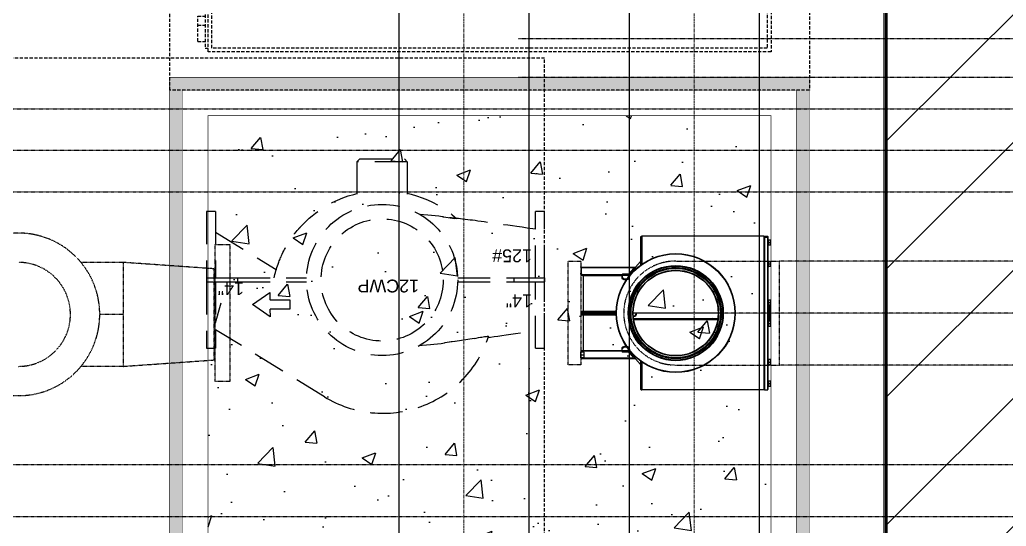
# Model space of a CAD drawing. Header units: millimetres. Extents: x -18489 to 17339, y -1599 to 10961.
# Drawn here: x -16191.7 to -15806.2, y 3482.1 to 3680 of the extents above; entities that cross this region are included whole.
import ezdxf
from ezdxf.enums import TextEntityAlignment as Align

# ---------------------------------------------------------------- set-up
doc = ezdxf.new("R2010")
doc.units = ezdxf.units.MM
for name, pattern in [('188K-SM-03-F10-MECH-EQ-Y2257103$0$Micron CUP L10 HVAC EQU$0$DASHED', [19.05, 12.7, -6.35]), ('188K-SM-07-F10-MECH-CHW PIPE-Y2257103$0$Micron CUP L10 HVAC 2nd PIPE$0$JIS_02_1.0', [2, 1, -1]), ('188K-SM-07-F10-MECH-CHW PIPE-Y2257103$0$XKA01LR1-HVAC-PIPE-冷卻水-Y2225103 Shawn$0$CENTER', [2, 1.25, -0.25, 0.25, -0.25])]:
    doc.linetypes.add(name, pattern=pattern)
for name, color, linetype in [('188K-SM-03-F10-MECH-EQ-Y2257103$0$0 Xref', 8, 'Continuous'), ('188K-SM-03-F10-MECH-EQ-Y2257103$0$M-EQU-FOUNDATION', 8, 'Continuous'), ('188K-SM-03-F10-MECH-EQ-Y2257103$0$Micron CUP L10 CDA EQU$0$M MOVE-IN AREA', 8, 'Continuous'), ('188K-SM-03-F10-MECH-EQ-Y2257103$0$Micron CUP L10 HVAC EQU$0$M-FUTURE-EQU', 253, '188K-SM-03-F10-MECH-EQ-Y2257103$0$Micron CUP L10 HVAC EQU$0$DASHED'), ('188K-SM-07-F10-MECH-CHW PIPE-Y2257103$0$0 XC', 8, 'Continuous'), ('188K-SM-07-F10-MECH-CHW PIPE-Y2257103$0$M-CWTR-12PIPE-R', 4, 'Continuous'), ('188K-SM-07-F10-MECH-CHW PIPE-Y2257103$0$M-P-HWR-D-29', 211, 'Continuous'), ('188K-SM-07-F10-MECH-CHW PIPE-Y2257103$0$M-P-HWS-D-35', 1, 'Continuous'), ('188K-SM-07-F10-MECH-CHW PIPE-Y2257103$0$Micron CUP L10 HVAC 2nd PIPE$0$M-P-12CHR-2nd-PIPE', 4, '188K-SM-07-F10-MECH-CHW PIPE-Y2257103$0$Micron CUP L10 HVAC 2nd PIPE$0$JIS_02_1.0'), ('188K-SM-07-F10-MECH-CHW PIPE-Y2257103$0$Micron CUP L10 HVAC 2nd PIPE$0$M-P-12CHS-2nd-PIPE', 3, '188K-SM-07-F10-MECH-CHW PIPE-Y2257103$0$Micron CUP L10 HVAC 2nd PIPE$0$JIS_02_1.0'), ('188K-SM-07-F10-MECH-CHW PIPE-Y2257103$0$Micron CUP L10 HVAC 2nd PIPE$0$M-P-PHASE 2-PIPE', 8, '188K-SM-07-F10-MECH-CHW PIPE-Y2257103$0$Micron CUP L10 HVAC 2nd PIPE$0$JIS_02_1.0')]:
    doc.layers.add(name, color=color, linetype=linetype)
doc.layers.add('188K-SM-07-F10-MECH-CHW PIPE-Y2257103$0$XKA01LR1-HVAC-PIPE-冷卻水-Y2225103 Shawn$0$M-PIPE-CEN', color=8, linetype='188K-SM-07-F10-MECH-CHW PIPE-Y2257103$0$XKA01LR1-HVAC-PIPE-冷卻水-Y2225103 Shawn$0$CENTER', lineweight=9)
doc.styles.add('188K-SM-03-F10-MECH-EQ-Y2257103$0$Micron CUP L10 HVAC EQU$0$AA-TXT', font='simplex.shx', dxfattribs={"bigfont": 'china.shx'})
doc.styles.add('188K-SM-03-F10-MECH-EQ-Y2257103$0$Micron CUP L10 HVAC EQU$0$Standard', font='arial.ttf')

# ---------------------------------------------------------------- blocks, each defined once
blk = doc.blocks.new('188K-SM-03-F10-MECH-EQ-Y2257103$0$Micron CUP L10 HVAC EQU$0$ARROW')
for p, q in [((-0.98, 3.35), (-0.99, 4.64)), ((-0.99, 4.64), (2, 2.52)), ((-1, 1.71), (-0.98, 1.71)), ((-0.97, 0.46), (-0.98, 1.71)), ((2, 2.52), (-0.97, 0.46)), ((-0.97, 0.46), (-0.97, 0.46))]:
    blk.add_line(p, q)
blk.add_lwpolyline([(-1, 1.71), (-4.4, 1.71), (-4.4, 3.35), (-1, 3.35)])
blk = doc.blocks.new('188K-SM-03-F10-MECH-EQ-Y2257103$0$Micron CUP L10 HVAC EQU$0$A$C2DAD0999')
for p, q in [((25.4, 132.08, 0), (25.4, 128.57, 0)), ((51.27, 132.08, 0), (25.4, 132.08, 0)), ((52.87, 132.08, 0), (51.27, 132.08, 0)), ((51.27, 132.08, 0), (51.27, 120.01, 0)), ((52.87, 132.08, 0), (52.87, 120.01, 0)), ((78.74, 132.08, 0), (52.87, 132.08, 0)), ((78.74, 128.57, 0), (78.74, 132.08, 0)), ((6.45, 86.04, 0), (32.62, 128.57, 0)), ((51.27, 128.57, 0), (25.4, 128.57, 0)), ((35.31, 128.57, 0), (43.18, 126.35, 0)), ((78.74, 128.57, 0), (52.87, 128.57, 0)), ((70.72, 128.57, 0), (56.13, 104.87, 0)), ((52.87, 120.01, 0), (51.27, 120.01, 0)), ((51.27, 120.01, 0), (51.27, 93.02, 0)), ((52.87, 120.01, 0), (52.87, 93.02, 0)), ((98.25, 73.34, 0), (79.91, 73.34, 0)), ((98.25, 53.66, 0), (98.25, 73.34, 0)), ((99.38, 72.21, 0), (98.25, 73.34, 0)), ((99.38, 72.21, 0), (99.38, 54.79, 0)), ((98.25, 53.66, 0), (99.38, 54.79, 0)), ((98.25, 53.66, 0), (79.91, 53.66, 0)), ((27.75, 37.13, 0), (27.75, 37.11, 0)), ((76.39, 37.1, 0), (76.39, 37.13, 0)), ((51.27, 33.98, 0), (51.27, 12.06, 0)), ((52.87, 33.98, 0), (52.87, 12.06, 0)), ((76.11, 34.46, 0), (76.08, 34.43, 0)), ((52.87, 12.06, 0), (51.27, 12.06, 0)), ((51.27, 12.06, 0), (51.27, 0, 0)), ((52.87, 12.06, 0), (52.87, 0, 0)), ((25.4, 3.51, 0), (25.4, 0, 0)), ((25.4, 3.51, 0), (51.27, 3.51, 0)), ((52.87, 3.51, 0), (78.74, 3.51, 0)), ((78.74, 0, 0), (78.74, 3.51, 0)), ((25.4, 0, 0), (51.27, 0, 0)), ((52.87, 0, 0), (51.27, 0, 0)), ((52.87, 0, 0), (78.74, 0, 0))]:
    blk.add_line(p, q)
at = {"elevation": 0, "flags": 128}
for points in [[(52.87, 105.72), (53.57, 105.56), (54.25, 105.39), (54.92, 105.22), (55.61, 105.02), (56.25, 104.83), (56.91, 104.62), (57.59, 104.4), (58.29, 104.15), (58.68, 104.01), (59.07, 103.86), (59.49, 103.7), (59.91, 103.53), (60.35, 103.35), (60.8, 103.15), (61.13, 103.01), (61.6, 102.8), (62.14, 102.54), (62.77, 102.24), (63.46, 101.89), (63.92, 101.65), (64.33, 101.43), (64.71, 101.22), (65.06, 101.02), (65.37, 100.84), (65.65, 100.68), (65.9, 100.53), (66.25, 100.32), (66.62, 100.09), (66.99, 99.86), (67.33, 99.63), (67.67, 99.41), (67.99, 99.19), (68.3, 98.98), (69.19, 98.34), (70.03, 97.71), (70.84, 97.08), (71.37, 96.64), (71.89, 96.2), (72.01, 96.1), (72.13, 95.99), (72.24, 95.89), (72.36, 95.79), (72.48, 95.68), (72.6, 95.57), (72.72, 95.47), (72.89, 95.31), (73.19, 95.03), (73.35, 94.88), (73.64, 94.6), (73.92, 94.33), (74.16, 94.1), (75.24, 92.98), (76.18, 91.95), (77.08, 90.89), (78.11, 89.59), (79.09, 88.25), (80.01, 86.88), (81.19, 84.95), (82.27, 82.97), (83.24, 80.93), (84.1, 78.84), (84.86, 76.71), (85.5, 74.54), (85.79, 73.34)], [(85.91, 53.66), (85.57, 52.2), (84.94, 50.03), (84.2, 47.9), (83.35, 45.81), (82.39, 43.76), (81.32, 41.77), (80.16, 39.83), (78.89, 37.96), (77.53, 36.16), (76.08, 34.43)], [(26.53, 48.71), (26.59, 47.83), (26.72, 46.21), (26.86, 44.66), (27, 43.26), (27.14, 41.91), (27.31, 40.48), (27.47, 39.17)], [(76.72, 39.6), (76.78, 40.02), (76.94, 41.4), (77.1, 42.81), (77.24, 44.24), (77.37, 45.69), (77.51, 47.3), (77.61, 48.69)], [(28.07, 35.17), (27.85, 36.51), (27.52, 38.86), (27.48, 39.17)], [(76.72, 39.6), (76.69, 39.33), (76.36, 36.97), (76.07, 35.16)], [(29.21, 27.58), (28.77, 30.04), (28.38, 32.5), (28.02, 34.97), (27.76, 37.11)], [(76.08, 34.43), (76.08, 34.45), (76.08, 34.52), (76.09, 34.6), (76.1, 34.7), (76.12, 34.82), (76.13, 34.98), (76.16, 35.15), (76.18, 35.35), (76.21, 35.58), (76.23, 35.82), (76.31, 36.45), (76.38, 37.1)], [(71.86, 3.51), (72.01, 4.61), (72.32, 6.77), (72.62, 8.84), (72.9, 10.8), (73.16, 12.61), (73.41, 14.33), (73.65, 15.95), (73.87, 17.47), (74.12, 19.17), (74.35, 20.75), (74.55, 22.22), (74.74, 23.58), (74.92, 24.86), (75.08, 26.04), (75.23, 27.14), (75.36, 28.16), (75.48, 29.12), (75.6, 30.07), (75.72, 31.05), (75.84, 32.04), (76.02, 33.64), (76.11, 34.46)], [(29.21, 27.58), (29.37, 26.73), (29.53, 25.9), (29.67, 25.09), (29.77, 24.53), (29.86, 24.01), (29.93, 23.53), (29.99, 23.09), (30.03, 22.7), (30.06, 22.38), (30.06, 22.17), (30.05, 22.02), (30.03, 21.92), (29.99, 21.9)], [(29.61, 22.02), (29.74, 21.13), (29.94, 19.75), (30.15, 18.29), (30.37, 16.73), (30.62, 15.07), (30.88, 13.27), (31.16, 11.35), (31.46, 9.3), (31.77, 7.14), (32.09, 4.87), (32.28, 3.51)], [(29.99, 21.9), (29.82, 21.96), (29.69, 22), (29.63, 22.02), (29.62, 22.02)]]:
    blk.add_lwpolyline(points, dxfattribs=at)
for radius in [29.53, 23.87]:
    blk.add_circle((52.07, 63.5, 0), radius)
blk.add_arc((43.5, 63.25, 0), 43.5, 148.3969, 251.9146)
at = {"xscale": 2.286000000000058, "yscale": 2.286000000000058, "zscale": 2.286000000000058, "rotation": 90}
blk.add_blockref('188K-SM-03-F10-MECH-EQ-Y2257103$0$Micron CUP L10 HVAC EQU$0$ARROW', (48.26, 109.57, 0), dxfattribs=at)
at = {"style": '188K-SM-03-F10-MECH-EQ-Y2257103$0$Micron CUP L10 HVAC EQU$0$Standard'}
for s, p in [('14"', (51.14, 117.51, 0)), ('12CWP', (52.2, 49.06, 0)), ('125#', (64, 4.96, 0)), ('14"', (46.42, 4.96, 0))]:
    blk.add_text(s, height=5, rotation=90, dxfattribs=at).set_placement(p)
blk = doc.blocks.new('188K-SM-03-F10-MECH-EQ-Y2257103$0$Micron CUP L10 HVAC EQU$0$A$C9f966d85')
blk.add_line((-109.8, 1195.2), (-138.7, 1195.2))
for points in [[(0, 1450), (0, 0), (-2500, 0), (-2500, 1450)], [(-150, 1300), (-150, 150), (-2350, 150), (-2350, 1300)], [(-165, 1285), (-165, 165), (-2335, 165), (-2335, 1285)]]:
    blk.add_lwpolyline(points, close=True)
for points in [[(-150, 1135), (-138.7, 1135), (-138.7, 1285), (-150, 1285)], [(-109.8, 1259.6), (-109.8, 1160.4), (-138.7, 1160.4)], [(-109.8, 1259.6), (-138.7, 1259.6)]]:
    blk.add_lwpolyline(points)
at = {"style": '188K-SM-03-F10-MECH-EQ-Y2257103$0$Micron CUP L10 HVAC EQU$0$AA-TXT'}
blk.add_text('%%U27600 CMH', height=100, dxfattribs=at).set_placement((-515, 87.9), align=Align.MIDDLE_CENTER)
blk = doc.blocks.new('188K-SM-03-F10-MECH-EQ-Y2257103$0$Micron CUP L10 HVAC EQU')
at = {"layer": '188K-SM-03-F10-MECH-EQ-Y2257103$0$Micron CUP L10 HVAC EQU$0$M-FUTURE-EQU', "elevation": 1960}
blk.add_lwpolyline([(-215101.6, 25558), (-204601.6, 25558), (-204601.6, 29558), (-215101.6, 29558)], close=True, dxfattribs=at)
at = {"layer": '188K-SM-03-F10-MECH-EQ-Y2257103$0$Micron CUP L10 HVAC EQU$0$M-FUTURE-EQU', "rotation": 180}
blk.add_blockref('188K-SM-03-F10-MECH-EQ-Y2257103$0$Micron CUP L10 HVAC EQU$0$A$C9f966d85', (-206066.7, 30882.2), dxfattribs=at)
at = {"layer": '188K-SM-03-F10-MECH-EQ-Y2257103$0$Micron CUP L10 HVAC EQU$0$M-FUTURE-EQU', "xscale": 10, "yscale": 10, "zscale": 10, "rotation": 89.99999999999999}
blk.add_blockref('188K-SM-03-F10-MECH-EQ-Y2257103$0$Micron CUP L10 HVAC EQU$0$A$C2DAD0999', (-204601.6, 28170.6, 1960), dxfattribs=at)
blk = doc.blocks.new('188K-SM-03-F10-MECH-EQ-Y2257103')
at = {"layer": '188K-SM-03-F10-MECH-EQ-Y2257103$0$M-EQU-FOUNDATION'}
h = blk.add_hatch(dxfattribs=at)
h.set_pattern_fill('AR-CONC', color=256, scale=0.1)
h.set_pattern_definition([(50, (3773.521, -1210.801), (18.218467, -1.593909), [1.905, -20.955]), (355, (3773.521, -1210.8), (-3.524342, 19.105685), [1.524, -16.764058]), (100.45144, (3775.04, -1210.934), (14.694125, 17.511775), [1.619001, -17.809024]), (46.1842, (3773.521, -1205.72), (27.107904, -4.204233), [2.8575, -31.4325]), (96.63556, (3775.78, -1206.07), (23.740413, 24.742612), [2.428502, -26.71356]), (351.18415, (3773.52, -1205.72), (23.740413, 24.742612), [2.285997, -25.145973]), (21, (3776.061, -1206.991), (15.161439, -10.22652), [1.905, -20.955]), (326, (3776.061, -1206.99), (6.180203, 18.418797), [1.524, -16.764]), (71.451445, (3777.325, -1207.843), (21.341642, 8.192277), [1.619001, -17.808994]), (37.5, (3773.5214, -1210.801), (0.3088603, 8.4555039), [0, -16.5608, 0, -17.018, 0, -16.8275]), (7.5, (3773.521, -1210.801), (6.6819663, 10.0180575), [0, -9.7028, 0, -16.1798, 0, -6.4135]), (327.5, (3767.857, -1210.801), (13.5590595, -0.5728744), [0, -6.35, 0, -19.812, 0, -26.289]), (317.5, (3765.317, -1210.801), (14.812918, 2.542649), [0, -8.255, 0, -13.1572, 0, -18.669])])
h.paths.add_polyline_path([(-15888.15, 3652.46), (-15888.15, 2882.46), (-16128.15, 2882.46), (-16128.15, 3652.46)], flags=16)
h.paths.add_polyline_path([(-15883.15, 3657.46), (-15883.15, 2877.46), (-16133.15, 2877.46), (-16133.15, 3657.46)])
h = blk.add_hatch(dxfattribs=at)
h.set_pattern_fill('AR-CONC', color=256, scale=0.3)
h.set_pattern_definition([(50, (3773.52, -1210.8), (54.6554, -4.78173), [5.715, -62.865]), (355, (3773.52, -1210.8), (-10.57303, 57.31705), [4.572, -50.29218]), (100.45144, (3778.076, -1211.2), (44.08237, 52.53533), [4.857, -53.42707]), (46.1842, (3773.52, -1195.56), (81.32371, -12.6127), [8.5725, -94.2975]), (96.63556, (3780.3, -1196.61), (71.22124, 74.22784), [7.2855, -80.14068]), (351.18415, (3773.52, -1195.56), (71.22124, 74.22784), [6.858, -75.43792]), (21, (3781.14, -1199.37), (45.48432, -30.67956), [5.715, -62.865]), (326, (3781.14, -1199.37), (18.54061, 55.25639), [4.572, -50.292]), (71.45144, (3784.93, -1201.93), (64.02493, 24.57683), [4.857, -53.42698]), (37.5, (3773.521, -1210.8), (0.926581, 25.366512), [0, -49.6824, 0, -51.054, 0, -50.4825]), (7.5, (3773.52, -1210.8), (20.0459, 30.054172), [0, -29.1084, 0, -48.5394, 0, -19.2405]), (327.5, (3756.529, -1210.8), (40.677179, -1.718623), [0, -19.05, 0, -59.436, 0, -78.867]), (317.5, (3748.91, -1210.8), (44.438754, 7.62795), [0, -24.765, 0, -39.4716, 0, -56.007])])
h.paths.add_polyline_path([(-15898.15, 3642.46), (-15898.15, 2892.46), (-16118.15, 2892.46), (-16118.15, 3642.46)])
at = {"layer": '188K-SM-03-F10-MECH-EQ-Y2257103$0$M-EQU-FOUNDATION', "const_width": 0.2}
for points in [[(-15883.15, 3657.46), (-15883.15, 2877.46), (-16133.15, 2877.46), (-16133.15, 3657.46)], [(-15888.15, 3652.46), (-15888.15, 2882.46), (-16128.15, 2882.46), (-16128.15, 3652.46)], [(-15898.15, 3642.46), (-15898.15, 2892.46), (-16118.15, 2892.46), (-16118.15, 3642.46)]]:
    blk.add_lwpolyline(points, close=True, dxfattribs=at)
at = {"layer": '188K-SM-03-F10-MECH-EQ-Y2257103$0$0 Xref', "xscale": 0.1, "yscale": 0.1, "zscale": 0.1}
blk.add_blockref('188K-SM-03-F10-MECH-EQ-Y2257103$0$Micron CUP L10 HVAC EQU', (4473.52, 709.2), dxfattribs=at)
at = {"layer": '188K-SM-03-F10-MECH-EQ-Y2257103$0$Micron CUP L10 CDA EQU$0$M MOVE-IN AREA'}
h = blk.add_hatch(dxfattribs=at)
h.set_pattern_fill('JIS_WOOD', color=256, scale=50)
h.set_pattern_definition([(45, (4473.52, 709.2), (-25, 25), [])])
h.paths.add_polyline_path([(-17249.15, 7922.46), (-17249.15, 7642.46), (-15853.15, 7642.46), (-15853.15, 6432.46), (-15853.15, 789.96), (-15463.15, 789.96), (-15463.15, 6142.46), (-15463.15, 7642.46), (-14093.15, 7642.46), (-14093.15, 7922.46)])
at = {"layer": '188K-SM-03-F10-MECH-EQ-Y2257103$0$Micron CUP L10 CDA EQU$0$M MOVE-IN AREA', "const_width": 1}
blk.add_lwpolyline([(-17249.15, 7922.46), (-17249.15, 7642.46), (-15853.15, 7642.46), (-15853.15, 6432.46), (-15853.15, 6432.46), (-15853.15, 789.96), (-15463.15, 789.96), (-15463.15, 6142.46), (-15463.15, 6142.46), (-15463.15, 7642.46), (-14093.15, 7642.46), (-14093.15, 7922.46)], close=True, dxfattribs=at)
blk = doc.blocks.new('188K-SM-07-F10-MECH-CHW PIPE-Y2257103$0$Micron CUP L10 HVAC 2nd PIPE$0$250A-13')
blk.add_lwpolyline([(49, 202.5), (49, -202.5), (0, -202.5), (0, 202.5), (49, 202.5)])
blk = doc.blocks.new('188K-SM-07-F10-MECH-CHW PIPE-Y2257103$0$Micron CUP L10 HVAC 2nd PIPE$0$端吸過濾器350A-P')
at = {"linetype": 'Continuous'}
for p, q in [((-300, 359.2), (300, 359.2)), ((-300, 347.1), (-300, 359.2)), ((-300, 347.1), (300, 347.1)), ((-299.4, 346.4), (-300, 347.1)), ((-298.7, 360.4), (298.7, 360.4)), ((-287.3, 362.4), (-263.7, 362.4)), ((-287.3, 360.4), (-287.3, 362.4)), ((-285, 370.3), (-265.9, 370.3)), ((-285, 370.3), (-285, 362.4)), ((-275.5, 362.4), (-275.5, 369.5)), ((-265.9, 362.4), (-265.9, 370.3)), ((-263.7, 360.4), (-263.7, 362.4)), ((-179.8, 362.4), (-203.4, 362.4)), ((-203.4, 360.4), (-203.4, 362.4)), ((-201.1, 362.4), (-201.1, 370.3)), ((-182, 370.3), (-201.1, 370.3)), ((-191.6, 362.4), (-191.6, 369.5)), ((-182, 370.3), (-182, 362.4)), ((-179.8, 360.4), (-179.8, 362.4)), ((-53, 360.4), (-53, 362.4)), ((-53, 362.4), (-29.4, 362.4)), ((-50.8, 370.3), (-50.8, 362.4)), ((-50.8, 370.3), (-31.7, 370.3)), ((-41.2, 362.4), (-41.2, 369.5)), ((-31.7, 362.4), (-31.7, 370.3)), ((-31.7, 366.8), (31.7, 366.8)), ((-31.7, 363.6), (31.7, 363.6)), ((-29.4, 360.4), (-29.4, 362.4)), ((-28.7, 370), (28.7, 370)), ((29.4, 362.4), (53, 362.4)), ((29.4, 360.4), (29.4, 362.4)), ((31.7, 370.3), (50.8, 370.3)), ((31.7, 370.3), (31.7, 362.4)), ((41.2, 362.4), (41.2, 369.5)), ((50.8, 362.4), (50.8, 370.3)), ((53, 360.4), (53, 362.4)), ((179.8, 362.4), (203.4, 362.4)), ((179.8, 360.4), (179.8, 362.4)), ((182, 370.3), (182, 362.4)), ((182, 370.3), (201.1, 370.3)), ((191.6, 362.4), (191.6, 369.5)), ((201.1, 362.4), (201.1, 370.3)), ((203.4, 360.4), (203.4, 362.4)), ((263.7, 360.4), (263.7, 362.4)), ((263.7, 362.4), (287.3, 362.4)), ((265.9, 370.3), (265.9, 362.4)), ((265.9, 370.3), (285, 370.3)), ((275.5, 362.4), (275.5, 369.5)), ((285, 362.4), (285, 370.3)), ((287.3, 360.4), (287.3, 362.4)), ((299.4, 346.4), (300, 347.1)), ((300, 347.1), (300, 359.2)), ((-297.5, 346.4), (-300, 343.9)), ((-300, 343.9), (300, 343.9)), ((-300, 343.9), (-300, -132.8)), ((-299.4, 346.4), (299.4, 346.4)), ((297.5, 346.4), (300, 343.9)), ((300, 343.9), (300, -132.8)), ((0, 166.1), (0, -166.1)), ((25.5, -164.1), (25.5, 164.1)), ((20.8, -164.7), (20.8, 148.8)), ((23.3, -164.4), (23.3, 148.6)), ((-300, -132.8), (-189, -132.8)), ((-297.8, -137.6), (-185.5, -137.6)), ((-201.1, -137.6), (-178.9, -156.8)), ((201.1, -137.6), (178.9, -156.8)), ((185.5, -137.6), (297.8, -137.6)), ((189, -132.8), (300, -132.8)), ((-178.9, -156.8), (-178.9, -156.8)), ((-177.8, -159.2), (-177.8, -367.8)), ((-177.8, -159.2), (-177.8, -367.8)), ((-177.8, -159.2), (-177.8, -159.2)), ((-176.5, -162.9), (-174.4, -160.5)), ((-176.5, -162.9), (-176.5, -371)), ((-151.7, -184.4), (-151.7, -207.3)), ((-149.2, -207.3), (-149.2, -184.4)), ((-147.9, -208.6), (-147.9, -183.1)), ((-147.9, -183.1), (-147.5, -183.1)), ((-146, -178.6), (-146.3, -178.6)), ((146.3, -178.6), (146, -178.6)), ((147.9, -183.1), (147.5, -183.1)), ((147.9, -183.1), (147.9, -208.6)), ((149.2, -184.4), (149.2, -207.3)), ((151.7, -207.3), (151.7, -184.4)), ((176.5, -162.9), (174.4, -160.5)), ((176.5, -162.9), (176.5, -371)), ((177.8, -159.2), (177.8, -367.8)), ((177.8, -367.8), (177.8, -159.2)), ((177.8, -159.2), (177.8, -159.2)), ((178.9, -156.8), (178.9, -156.8)), ((-151.7, -207.3), (-149.2, -207.3)), ((-148.9, -211), (-148.2, -208.5)), ((-148.9, -211), (-148.9, -361.4)), ((-148, -208.6), (-148, -208.6)), ((-147.9, -208.6), (-140.2, -208.6)), ((-145.7, -211.1), (-145.7, -361.4)), ((-145.7, -211.1), (-145.4, -211.1)), ((-145.4, -211.1), (-137.8, -211.1)), ((-7.8, -361.4), (-7.8, -230.8)), ((-4.8, -367.8), (-4.8, -230.9)), ((-3.5, -367.8), (-3.5, -230.9)), ((3.5, -230.9), (3.5, -367.8)), ((4.8, -230.9), (4.8, -367.8)), ((7.8, -230.8), (7.8, -361.4)), ((137.8, -211.1), (145.4, -211.1)), ((147.9, -208.6), (140.2, -208.6)), ((145.4, -211.1), (145.7, -211.1)), ((145.7, -361.4), (145.7, -211.1)), ((148.9, -211), (148.2, -208.5)), ((148.9, -211), (148.9, -361.4)), ((151.7, -207.3), (149.2, -207.3)), ((-155.3, -367.8), (-177.8, -367.8)), ((-155.3, -367.8), (-155.3, -371)), ((-148.9, -361.4), (-4.8, -361.4)), ((4.8, -367.8), (-4.8, -367.8)), ((4.8, -361.4), (148.9, -361.4)), ((175.4, -357.3), (152.5, -357.3)), ((152.5, -357.3), (152.5, -371)), ((164, -358.3), (164, -370)), ((175.4, -357.3), (175.4, -371)), ((177.8, -367.8), (175.4, -367.8))]:
    blk.add_line(p, q, dxfattribs=at)
for points in [[(-177.8, -367.8), (-178, -369), (-178.7, -370.1), (-179.8, -370.8), (-181, -371)], [(-3.5, -367.8), (-3.5, -369), (-3.6, -370.1), (-3.6, -370.8), (-3.6, -371)], [(3.5, -367.8), (3.5, -369), (3.6, -370.1), (3.6, -370.8), (3.6, -371)], [(177.8, -367.8), (178, -369), (178.7, -370.1), (179.8, -370.8), (181, -371)]]:
    blk.add_lwpolyline(points, dxfattribs=at)
for radius in [232.5, 231, 186, 184.8, 183.5, 178, 176.9, 175.6, 174.4, 167.7, 166.1]:
    blk.add_circle((0, 0), radius, dxfattribs=at)
blk.add_circle((0, 0), 178)
for centre, radius, start, end in [((-298.7, 359.2), 1.27, 90, 180), ((-28.7, 366.8), 3.18, 90, 160.7195), ((28.7, 366.8), 3.18, 19.2805, 90), ((298.7, 359.2), 1.27, 0, 90), ((-293.6, -132.8), 6.37, 180, 229.0856), ((0, -166.1), 13.7, 2.6126, 90), ((0, -166.1), 12.2, 2.3876, 90), ((293.6, -132.8), 6.37, 310.9144, 0), ((-181, -159.2), 3.18, 0, 49.0856), ((-147.9, -184.4), 1.27, 90, 180), ((147.9, -184.4), 1.27, 0, 90), ((181, -159.2), 3.18, 130.9144, 180), ((-147.9, -207.3), 3.82, 180, 254.5444), ((-147.9, -207.3), 1.27, 180, 270), ((147.9, -207.3), 1.27, 270, 0), ((147.9, -207.3), 3.82, 285.4556, 0), ((-181, -367.8), 3.18, 270, 0), ((-8, -367.8), 3.18, 270, 0), ((8, -367.8), 3.18, 180, 270), ((181, -367.8), 3.18, 180, 270)]:
    blk.add_arc(centre, radius, start, end, dxfattribs=at)
for points in [[(-285, 369.5), (-284, 369.8), (-283.1, 370), (-282.1, 370.2), (-281.2, 370.3), (-280.2, 370.3)], [(-280.2, 370.3), (-279.3, 370.3), (-278.4, 370.2), (-277.4, 370), (-276.5, 369.8), (-275.5, 369.5)], [(-275.5, 369.5), (-274.5, 369.8), (-273.5, 370), (-272.6, 370.2), (-271.6, 370.3), (-270.7, 370.3)], [(-270.7, 370.3), (-269.8, 370.3), (-268.8, 370.2), (-267.9, 370), (-266.9, 369.8), (-265.9, 369.5)], [(-196.4, 370.3), (-197.3, 370.3), (-198.2, 370.2), (-199.2, 370), (-200.1, 369.8), (-201.1, 369.5)], [(-191.6, 369.5), (-192.6, 369.8), (-193.6, 370), (-194.5, 370.2), (-195.4, 370.3), (-196.4, 370.3)], [(-186.8, 370.3), (-187.8, 370.3), (-188.7, 370.2), (-189.6, 370), (-190.6, 369.8), (-191.6, 369.5)], [(-182, 369.5), (-183, 369.8), (-184, 370), (-184.9, 370.2), (-185.9, 370.3), (-186.8, 370.3)], [(-50.8, 369.5), (-49.8, 369.8), (-48.8, 370), (-47.9, 370.2), (-46.9, 370.3), (-46, 370.3)], [(-46, 370.3), (-45, 370.3), (-44.1, 370.2), (-43.2, 370), (-42.2, 369.8), (-41.2, 369.5)], [(-41.2, 369.5), (-40.2, 369.8), (-39.2, 370), (-38.3, 370.2), (-37.4, 370.3), (-36.4, 370.3)], [(-36.4, 370.3), (-35.5, 370.3), (-34.6, 370.2), (-33.6, 370), (-32.7, 369.8), (-31.7, 369.5)], [(31.7, 369.5), (32.7, 369.8), (33.6, 370), (34.6, 370.2), (35.5, 370.3), (36.4, 370.3)], [(36.4, 370.3), (37.4, 370.3), (38.3, 370.2), (39.2, 370), (40.2, 369.8), (41.2, 369.5)], [(41.2, 369.5), (42.2, 369.8), (43.2, 370), (44.1, 370.2), (45, 370.3), (46, 370.3)], [(46, 370.3), (46.9, 370.3), (47.9, 370.2), (48.8, 370), (49.8, 369.8), (50.8, 369.5)], [(182, 369.5), (183, 369.8), (184, 370), (184.9, 370.2), (185.9, 370.3), (186.8, 370.3)], [(186.8, 370.3), (187.8, 370.3), (188.7, 370.2), (189.6, 370), (190.6, 369.8), (191.6, 369.5)], [(191.6, 369.5), (192.6, 369.8), (193.6, 370), (194.5, 370.2), (195.4, 370.3), (196.4, 370.3)], [(196.4, 370.3), (197.3, 370.3), (198.2, 370.2), (199.2, 370), (200.1, 369.8), (201.1, 369.5)], [(265.9, 369.5), (266.9, 369.8), (267.9, 370), (268.8, 370.2), (269.8, 370.3), (270.7, 370.3)], [(270.7, 370.3), (271.6, 370.3), (272.6, 370.2), (273.5, 370), (274.5, 369.8), (275.5, 369.5)], [(275.5, 369.5), (276.5, 369.8), (277.4, 370), (278.4, 370.2), (279.3, 370.3), (280.2, 370.3)], [(280.2, 370.3), (281.2, 370.3), (282.1, 370.2), (283.1, 370), (284, 369.8), (285, 369.5)], [(20.8, 148.8), (20.8, 164.3)], [(23.3, 148.6), (23.3, 164)], [(18.3, 144.6), (18.3, 145)], [(23.8, 152.4), (23.5, 152.5), (22.6, 152.5), (21.3, 152.6)], [(-178.9, -156.8), (-178.8, -156.8), (-178.6, -157), (-178.2, -157.3), (-177.7, -157.8), (-177, -158.3), (-176.3, -158.9), (-175.4, -159.7), (-174.4, -160.5)], [(-177.8, -159.2), (-177.9, -158.3), (-178.3, -157.5), (-178.9, -156.8)], [(-177.8, -159.2), (-177.7, -159.4), (-177.6, -159.7), (-177.4, -160.2), (-177.3, -160.7), (-177, -161.3), (-176.8, -162.1), (-176.5, -162.9)], [(-176.5, -162.9), (-168.1, -170.2), (-159.9, -177.3), (-151.7, -184.4)], [(-174.4, -160.5), (-166.2, -167.7), (-158, -174.7), (-150, -181.7)], [(-150, -181.7), (-150.1, -181.9), (-150.4, -182.3), (-150.8, -182.9), (-151.3, -183.6), (-151.7, -184.4)], [(-151.7, -184.4), (-150.7, -184.4), (-149.9, -184.4), (-149.4, -184.4), (-149.2, -184.4)], [(-146.3, -178.6), (-147.2, -178.7), (-147.8, -179), (-148.4, -179.3), (-148.8, -179.6), (-149.2, -180), (-149.5, -180.4), (-149.7, -180.8), (-149.8, -181.2), (-149.9, -181.5), (-150, -181.7)], [(-150, -181.7), (-149.4, -182.4), (-149.1, -183.2)], [(-149.1, -183.2), (-149.1, -184.1)], [(-147.5, -183.1), (-147.9, -183.1)], [(-146, -178.6), (-145.4, -179.5), (-145.1, -180.4), (-145.3, -181.5), (-145.8, -182.3), (-146.6, -182.9), (-147.5, -183.1)], [(-146.3, -178.6), (-145.7, -179.4), (-145.5, -180.4), (-145.6, -181.5), (-146.2, -182.3), (-147, -182.9), (-147.5, -183.1)], [(-136.7, -187.1), (-139.4, -185.9), (-141.7, -184.9), (-143.7, -184.1), (-145.4, -183.5), (-146.6, -183.2), (-147.5, -183.1)], [(-135.3, -183.4), (-137.9, -182), (-140.2, -180.8), (-142.2, -179.8), (-143.8, -179.2), (-145.1, -178.8), (-146, -178.6)], [(-140.2, -208.6), (-138.7, -208.2), (-137.2, -207.2), (-136, -205.7), (-134.9, -203.9), (-134.1, -202.1), (-133.6, -200.2), (-133.2, -198.5), (-133.1, -196.7), (-133.1, -195), (-133.2, -193.2), (-133.6, -191.4), (-134.2, -189.5)], [(-135.3, -183.4), (-135.2, -184.2), (-135.5, -185.2), (-136, -186.3), (-136.7, -187.1)], [(-134.2, -189.5), (-134.5, -188.9), (-134.9, -188.4), (-135.4, -188), (-135.8, -187.6), (-136.3, -187.3), (-136.7, -187.1)], [(-131.9, -188.2), (-132.3, -187), (-132.8, -186), (-133.4, -185.1), (-134, -184.5), (-134.6, -183.9), (-135.3, -183.4)], [(-131.9, -188.2), (-132.5, -188.8), (-133.2, -189.2), (-134.2, -189.5)], [(-131.2, -191.7), (-131.4, -190.5), (-131.9, -188.2)], [(-131, -192.7), (-131.2, -191.7)], [(-131, -199), (-130.9, -196.9), (-130.9, -194.8), (-131, -192.7)], [(131, -192.7), (130.9, -194.8), (130.9, -196.8), (131, -198.9)], [(131.2, -191.7), (131, -192.7)], [(131.9, -188.2), (131.4, -190.5), (131.2, -191.7)], [(135.3, -183.4), (134.6, -183.9), (134, -184.5), (133.4, -185.1), (132.8, -186), (132.3, -187), (131.9, -188.2)], [(131.9, -188.2), (132.5, -188.8), (133.2, -189.2), (134.2, -189.5)], [(134.2, -189.5), (133.6, -191.4), (133.2, -193.2), (133.1, -195), (133.1, -196.7), (133.2, -198.4), (133.6, -200.1), (134.1, -202), (134.9, -203.8), (135.9, -205.6), (137.2, -207.1), (138.7, -208.2), (140.2, -208.6)], [(136.7, -187.1), (136.3, -187.3), (135.8, -187.6), (135.4, -188), (134.9, -188.4), (134.5, -188.9), (134.2, -189.5)], [(135.3, -183.4), (135.2, -184.2), (135.5, -185.2), (136, -186.3), (136.7, -187.1)], [(146, -178.6), (145.1, -178.8), (143.8, -179.2), (142.2, -179.8), (140.2, -180.8), (137.9, -182), (135.3, -183.4)], [(147.5, -183.1), (146.6, -183.2), (145.4, -183.5), (143.7, -184.1), (141.7, -184.9), (139.4, -185.9), (136.7, -187.1)], [(146, -178.6), (145.4, -179.5), (145.1, -180.4), (145.3, -181.5), (145.8, -182.3), (146.6, -182.9), (147.5, -183.1)], [(146.3, -178.6), (145.7, -179.5), (145.5, -180.4), (145.7, -181.5), (146.2, -182.3), (147, -182.9), (147.5, -183.1)], [(150, -181.7), (149.9, -181.5), (149.8, -181.2), (149.7, -180.8), (149.5, -180.5), (149.3, -180.1), (149, -179.8), (148.8, -179.5), (148.4, -179.3), (148.1, -179.1), (147.8, -178.9), (147.4, -178.8), (146.9, -178.7), (146.3, -178.6)], [(147.5, -183.1), (147.9, -183.1)], [(150, -181.7), (149.4, -182.4), (149.1, -183.2)], [(149.1, -183.2), (149.1, -184.1)], [(151.7, -184.4), (150.7, -184.4), (149.9, -184.4), (149.4, -184.4), (149.2, -184.4)], [(150, -181.7), (158, -174.7), (166.2, -167.7), (174.4, -160.5)], [(151.7, -184.4), (151.3, -183.6), (150.8, -182.9), (150.4, -182.3), (150.1, -181.9), (150, -181.7)], [(151.7, -184.4), (159.9, -177.3), (168.1, -170.2), (176.5, -162.9)], [(174.4, -160.5), (175.4, -159.7), (176.3, -158.9), (177, -158.3), (177.7, -157.8), (178.2, -157.3), (178.6, -157), (178.8, -156.8), (178.9, -156.8)], [(176.5, -162.9), (176.8, -162.1), (177, -161.3), (177.3, -160.7), (177.4, -160.2), (177.6, -159.7), (177.7, -159.4), (177.8, -159.2)], [(177.8, -159.2), (177.9, -158.3), (178.3, -157.5), (178.9, -156.8)], [(-148.9, -211), (-148.2, -211), (-147.4, -211.1), (-146.7, -211.1), (-146.2, -211.1), (-145.9, -211.1), (-145.7, -211.1)], [(-147.9, -208.6), (-148, -208.6)], [(-146.9, -209), (-147.9, -208.6)], [(-145.4, -211.1), (-145.6, -210.2), (-146.1, -209.3), (-146.9, -208.8), (-147.9, -208.6)], [(-145.7, -211.1), (-146, -209.9), (-146.9, -209)], [(-137.8, -211.1), (-138, -210.2), (-138.5, -209.3), (-139.3, -208.8), (-140.2, -208.6)], [(-137.8, -211.1), (-136.4, -210.7), (-134.9, -209.4), (-133.7, -207.6), (-132.7, -205.6), (-131.9, -203.3), (-131.3, -201.1), (-131.2, -200)], [(-131.2, -200), (-131, -199)], [(131, -198.9), (131.2, -200)], [(131.2, -200), (131.3, -201), (131.8, -203.2), (132.6, -205.4), (133.6, -207.5), (134.9, -209.3), (136.3, -210.6), (137.8, -211.1)], [(137.8, -211.1), (138, -210.2), (138.5, -209.3), (139.3, -208.8), (140.2, -208.6)], [(145.4, -211.1), (145.6, -210.2), (146.1, -209.3), (146.9, -208.8), (147.9, -208.6)], [(145.7, -211.1), (146, -209.9), (146.9, -209)], [(145.7, -211.1), (145.9, -211.1), (146.2, -211.1), (146.7, -211.1), (147.4, -211.1), (148.2, -211), (148.9, -211)], [(146.9, -209), (147.9, -208.6)], [(147.9, -208.6), (148, -208.6)], [(-148.9, -361.4), (-149, -362.7), (-149.5, -364.1), (-150.3, -365.4), (-151.4, -366.5), (-152.7, -367.2), (-154, -367.7), (-155.3, -367.8)], [(-145.7, -361.4), (-145.9, -363.4), (-146.6, -365.4), (-147.8, -367.3), (-149.4, -369), (-151.4, -370.1), (-153.4, -370.8), (-155.3, -371)], [(-8, -371), (-7.9, -370.8), (-7.9, -370.1), (-7.8, -369), (-7.8, -367.3), (-7.8, -365.4), (-7.8, -363.4), (-7.8, -361.4)], [(7.8, -361.4), (7.8, -363.4), (7.8, -365.4), (7.8, -367.3), (7.8, -369), (7.9, -370.1), (7.9, -370.8), (8, -371)], [(152.3, -370.5), (151.4, -370.1), (149.4, -369), (147.8, -367.3), (146.6, -365.4), (145.9, -363.4), (145.7, -361.4)], [(152.5, -367.2), (151.4, -366.5), (150.3, -365.4), (149.5, -364.1), (149, -362.7), (148.9, -361.4)], [(152.5, -370.6), (152.3, -370.5)], [(158.2, -357.3), (157.1, -357.4), (156, -357.5), (154.8, -357.7), (153.7, -358), (152.5, -358.3)], [(154.8, -370.6), (153.7, -370.3), (152.5, -370)], [(156, -370.8), (154.8, -370.6)], [(158.2, -371), (157.1, -371), (156, -370.8)], [(164, -358.3), (162.8, -358), (161.6, -357.7), (160.5, -357.5), (159.4, -357.4), (158.2, -357.3)], [(164, -370), (162.8, -370.3), (161.6, -370.6), (160.5, -370.8), (159.4, -371), (158.2, -371)], [(169.7, -357.3), (168.6, -357.4), (167.4, -357.5), (166.3, -357.7), (165.1, -358), (164, -358.3)], [(169.7, -371), (168.6, -371), (167.4, -370.8), (166.3, -370.6), (165.1, -370.3), (164, -370)], [(175.4, -358.3), (174.2, -358), (173.1, -357.7), (172, -357.5), (170.8, -357.4), (169.7, -357.3)], [(175.4, -370), (174.2, -370.3), (173.1, -370.6), (172, -370.8), (170.8, -371), (169.7, -371)]]:
    blk.add_spline(points, degree=3, dxfattribs=at)
at = {"rotation": 90.00000000000001}
blk.add_blockref('188K-SM-07-F10-MECH-CHW PIPE-Y2257103$0$Micron CUP L10 HVAC 2nd PIPE$0$250A-13', (0, -420), dxfattribs=at)
blk = doc.blocks.new('188K-SM-07-F10-MECH-CHW PIPE-Y2257103$0$Micron CUP L10 HVAC 2nd PIPE')
at = {"layer": '188K-SM-07-F10-MECH-CHW PIPE-Y2257103$0$Micron CUP L10 HVAC 2nd PIPE$0$M-P-12CHR-2nd-PIPE'}
blk.add_line((-186416.7, 29482.6), (-204703.7, 29482.6), dxfattribs=at)
at = {"layer": '188K-SM-07-F10-MECH-CHW PIPE-Y2257103$0$Micron CUP L10 HVAC 2nd PIPE$0$M-P-12CHS-2nd-PIPE'}
blk.add_line((-186916.7, 29632.6), (-204703.7, 29632.6), dxfattribs=at)
at = {"layer": '188K-SM-07-F10-MECH-CHW PIPE-Y2257103$0$Micron CUP L10 HVAC 2nd PIPE$0$M-P-PHASE 2-PIPE'}
for p, q in [((-208711.7, 29359.6), (-194201, 29359.6)), ((-208711.7, 29197.6), (-194201, 29197.6)), ((-208711.7, 29035.6), (-194201, 29035.6)), ((-206248.8, 28759.8), (-206413.4, 28759.8)), ((-204089.4, 28765), (-203683.4, 28765)), ((-203683.4, 28359), (-203683.4, 28765)), ((-202380.6, 28765), (-203683.4, 28765)), ((-206248.8, 28556.8), (-206340, 28556.8)), ((-203683.4, 28562), (-204089.4, 28562)), ((-202380.6, 28562), (-203683.4, 28562)), ((-206248.8, 28353.8), (-206413.4, 28353.8)), ((-204089.4, 28359), (-203683.4, 28359)), ((-202380.6, 28359), (-203683.4, 28359)), ((-207312.3, 27970.3), (-201107.9, 27970.3)), ((-207312.3, 27767.3), (-201107.9, 27767.3))]:
    blk.add_line(p, q, dxfattribs=at)
blk.add_lwpolyline([(-205889, 28294.5), (-205889, 28829.5), (-205832, 28829.5), (-205832, 28294.5), (-205889, 28294.5)], dxfattribs=at)
at = {"layer": '188K-SM-07-F10-MECH-CHW PIPE-Y2257103$0$Micron CUP L10 HVAC 2nd PIPE$0$M-P-PHASE 2-PIPE', "flags": 128}
blk.add_lwpolyline([(-206248.8, 28353.8), (-205892.8, 28378.8), (-205892.8, 28734.8), (-206248.8, 28759.8)], close=True, dxfattribs=at)
at = {"layer": '188K-SM-07-F10-MECH-CHW PIPE-Y2257103$0$Micron CUP L10 HVAC 2nd PIPE$0$M-P-PHASE 2-PIPE'}
for centre, radius, start, end in [((-206657.5, 28556.8), 317.5, 226.0439, 133.935), ((-206657.5, 28556.8), 203, 270, 90), ((-204089.4, 28562), 203, 90, 270)]:
    blk.add_arc(centre, radius, start, end, dxfattribs=at)
at = {"layer": '188K-SM-07-F10-MECH-CHW PIPE-Y2257103$0$Micron CUP L10 HVAC 2nd PIPE$0$M-P-PHASE 2-PIPE', "rotation": 270}
blk.add_blockref('188K-SM-07-F10-MECH-CHW PIPE-Y2257103$0$Micron CUP L10 HVAC 2nd PIPE$0$端吸過濾器350A-P', (-204089.4, 28562), dxfattribs=at)
blk = doc.blocks.new('188K-SM-07-F10-MECH-CHW PIPE-Y2257103')
at = {"layer": '188K-SM-07-F10-MECH-CHW PIPE-Y2257103$0$M-CWTR-12PIPE-R'}
blk.add_line((-15854.05, 5707.95), (-15854.05, 3265.97), dxfattribs=at)
at = {"layer": '188K-SM-07-F10-MECH-CHW PIPE-Y2257103$0$M-P-HWR-D-29'}
for p, q in [((-16043.55, 4182.46), (-16043.55, -589.74)), ((-15992.75, 4182.46), (-15992.75, -589.74))]:
    blk.add_line(p, q, dxfattribs=at)
at = {"layer": '188K-SM-07-F10-MECH-CHW PIPE-Y2257103$0$M-P-HWS-D-35'}
for p, q in [((-15953.55, 4272.46), (-15953.55, -589.74)), ((-15902.75, 4272.46), (-15902.75, -589.74))]:
    blk.add_line(p, q, dxfattribs=at)
at = {"layer": '188K-SM-07-F10-MECH-CHW PIPE-Y2257103$0$XKA01LR1-HVAC-PIPE-冷卻水-Y2225103 Shawn$0$M-PIPE-CEN', "linetype": '188K-SM-07-F10-MECH-CHW PIPE-Y2257103$0$XKA01LR1-HVAC-PIPE-冷卻水-Y2225103 Shawn$0$CENTER'}
for p, q in [((-15928.15, 4272.46), (-15928.15, -589.74)), ((-16018.15, 4182.46), (-16018.15, -589.74))]:
    blk.add_line(p, q, dxfattribs=at)
at = {"layer": '188K-SM-07-F10-MECH-CHW PIPE-Y2257103$0$0 XC', "xscale": 0.1, "yscale": 0.1, "zscale": 0.1}
blk.add_blockref('188K-SM-07-F10-MECH-CHW PIPE-Y2257103$0$Micron CUP L10 HVAC 2nd PIPE', (4473.52, 709.2), dxfattribs=at)

msp = doc.modelspace()

# ---------------------------------------------------------------- block references
msp.add_blockref('188K-SM-03-F10-MECH-EQ-Y2257103', (0, 0))

# ---------------------------------------------------------------- next in the draw order: block references
msp.add_blockref('188K-SM-07-F10-MECH-CHW PIPE-Y2257103', (0, 0))

doc.saveas('drawing.dxf')
